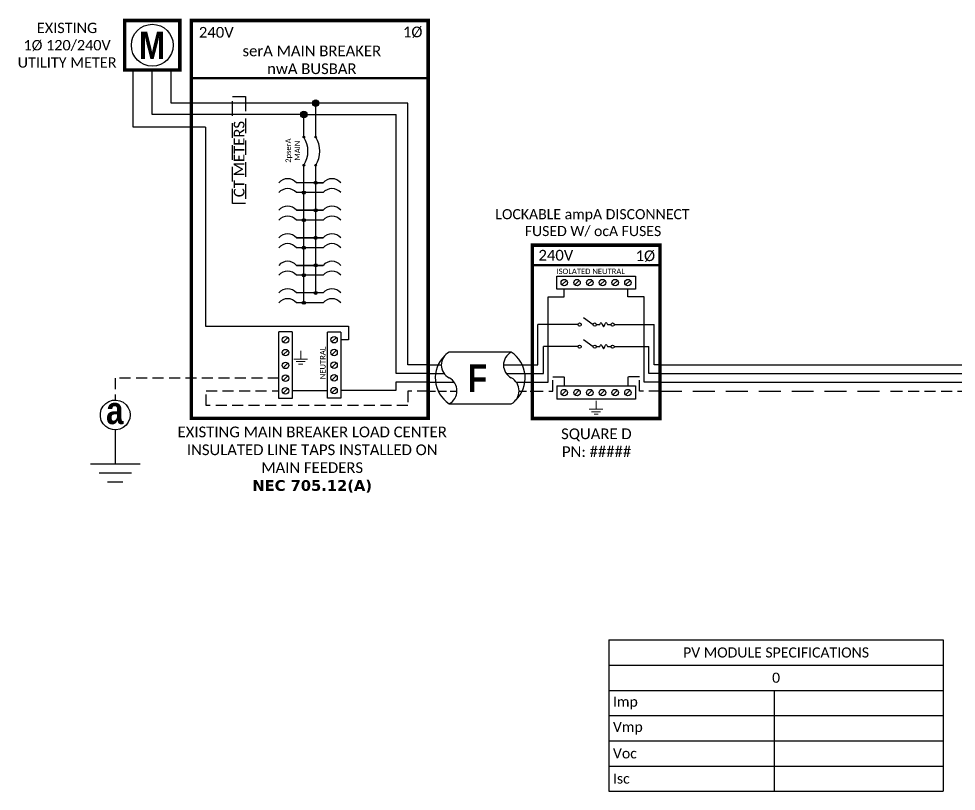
# Model space of a CAD drawing. Header units: feet. Extents: x 11982 to 12504, y 16038 to 16608.
# Drawn here: x 11982.2 to 12302.4, y 16037.5 to 16301.4 of the extents above; entities that cross this region are included whole.
import ezdxf

# ---------------------------------------------------------------- set-up
doc = ezdxf.new("R2010")
doc.units = ezdxf.units.FT
doc.header["$MEASUREMENT"] = 0
doc.linetypes.add('DASHED', pattern=[0.75, 0.5, -0.25])
doc.linetypes.add('HIDDEN', pattern=[0.375, 0.25, -0.125])
doc.layers.add('E - MODULE', color=7, linetype='Continuous')
doc.styles.add('ONE LINE TXT', font='techb___.ttf')
doc.styles.get("Standard").update_dxf_attribs({"font": 'CALIBRI.TTF'})

# ---------------------------------------------------------------- blocks, each defined once
blk = doc.blocks.new('*U17')
at = {"color": 7}
blk.add_line((-79.14105710962394, 8.999999999996362), (0, 9), dxfattribs=at)
at = {"color": 10}
blk.add_line((-79.14105710962394, 5.999999999996362), (0, 6), dxfattribs=at)
at = {"color": 253}
blk.add_line((-79.14105710962394, 2.999999999996362), (0, 3), dxfattribs=at)
at = {"color": 92, "linetype": 'HIDDEN', "ltscale": 15}
blk.add_line((-79.14105710962394, -3.637978807091713e-12), (0, 0), dxfattribs=at)
blk = doc.blocks.new('*U26')
at = {"color": 7, "linetype": 'Continuous'}
for p, q in [((-7.14273261753624, 13.31379698112505), (-28.38670308841029, 13.31379698112505)), ((-28.38670308841029, -4.313796981125051), (-7.14273261753624, -4.313796981125051))]:
    blk.add_line(p, q, dxfattribs=at)
at = {"color": 7}
for p, q in [((-35.52943570594744, 8.999999999996362), (-31.05138576750414, 8.999999999996362)), ((-9.807415296628278, 8.999999999996362), (9.094947017729282e-13, 8.999999999996362))]:
    blk.add_line(p, q, dxfattribs=at)
at = {"color": 10}
for p, q in [((-35.52943570594744, 5.999999999996362), (-30.11481272106539, 5.999999999992724)), ((-8.870842250205897, 5.999999999992724), (9.094947017729282e-13, 5.999999999992724))]:
    blk.add_line(p, q, dxfattribs=at)
at = {"color": 253}
for p, q in [((-35.52943570594744, 2.999999999996362), (-26.6585934557479, 2.999999999996362)), ((-5.414622984878406, 2.999999999996362), (9.094947017729282e-13, 2.999999999992724))]:
    blk.add_line(p, q, dxfattribs=at)
at = {"color": 92, "linetype": 'HIDDEN', "ltscale": 10}
for p, q in [((-4.478049938447839, -3.637978807091713e-12), (0, 0)), ((-35.52943570594744, -3.637978807091713e-12), (-25.72202040931734, -3.637978807091713e-12))]:
    blk.add_line(p, q, dxfattribs=at)
at = {"linetype": 'Continuous'}
for centre, start, end in [((-26.07656823981961, 8.906898490567983), 117.6639225845625, 242.3360774153913), ((-4.832597768944652, 8.906898490546155), 117.6639225845625, 242.3360774153913), ((-30.69683793700187, 0.09310150943201734), 297.6639225845625, 62.33607741539132), ((-9.452867466132375, 0.09310150943201734), 297.6639225845625, 62.33607741539132)]:
    blk.add_arc(centre, 4.975688628201564, start, end, dxfattribs=at)
at = {"color": 7, "linetype": 'Continuous'}
for centre, start, end in [((-12.99273468881074, 4.499999999989086), 313.9732389627104, 56.4264841729064), ((-22.53670101713578, 4.499999999989086), 133.9732389627104, 236.4264841729064)]:
    blk.add_arc(centre, 10.57854155630173, start, end, dxfattribs=at)
blk = doc.blocks.new('*U21')
at = {"lineweight": 50}
blk.add_line((-43.6116214036756, 43.06379295176157), (0, 43.06379295176157), dxfattribs=at)
at = {"color": 1, "linetype": 'Continuous'}
for p, q in [((-35.26761573623207, 34.77694743980464), (-35.26761573623207, 39.31564129513208)), ((-35.26761573623207, 39.31564129513208), (-8.32254697902863, 39.31564129513208)), ((-8.32254697902863, 39.31564129513208), (-8.32254697902863, 34.77694743980464)), ((-8.32254697902863, 34.77694743980464), (-35.26761573623207, 34.77694743980464)), ((-26.07495123449735, 25.18172376179064), (-22.8119471562477, 22.73910601337411)), ((-21.72993409277569, 22.73470420183003), (-20.49160572531946, 22.73470420183003)), ((-17.94050467957095, 22.73080170828689), (-16.70217631211381, 22.73080170828689)), ((-26.07495123449735, 17.64726165747561), (-22.8119471562477, 15.20464390905909)), ((-21.72993409277569, 15.20024209749317), (-20.49160572531946, 15.20024209749317)), ((-17.94050467957095, 15.19633960397186), (-16.70217631211381, 15.19633960397186)), ((-35.26761573623207, 1.758423961488006), (-8.322546979023173, 1.758423961488006)), ((-35.26761573623207, 1.758423961488006), (-35.26761573623207, -2.780269893839431)), ((-8.32254697902863, 1.758423961488006), (-8.32254697902863, -2.780269893839431)), ((-8.322546979023173, -2.780269893839431), (-35.26761573623207, -2.780269893839431))]:
    blk.add_line(p, q, dxfattribs=at)
at = {"color": 4, "linetype": 'Continuous'}
for p, q in [((-31.88526017397362, 37.83229836323517), (-33.45726816549723, 36.26029037170156)), ((-27.5347870491305, 37.83229836323517), (-29.10679504065411, 36.26029037170156)), ((-23.18431392428738, 37.83229836323517), (-24.75632191581099, 36.26029037170156)), ((-18.83384079944972, 37.83229836323517), (-20.40584879097241, 36.26029037170156)), ((-14.4833676746066, 37.83229836323517), (-16.0553756661302, 36.26029037170156)), ((-10.13289454976803, 37.83229836323517), (-11.70490254129163, 36.26029037170156)), ((-31.88526017396816, 0.2750810295910924), (-33.45726816549177, -1.296926961942518)), ((-27.5347870491305, 0.2750810295910924), (-29.10679504065411, -1.296926961942518)), ((-23.18431392428738, 0.2750810295910924), (-24.75632191581099, -1.296926961942518)), ((-18.83384079944426, 0.2750810295910924), (-20.40584879096787, -1.296926961942518)), ((-14.4833676746066, 0.2750810295910924), (-16.0553756661302, -1.296926961942518)), ((-10.13289454976348, 0.2750810295910924), (-11.70490254128708, -1.296926961942518))]:
    blk.add_line(p, q, dxfattribs=at)
at = {"color": 253, "linetype": 'Continuous'}
for p, q in [((-38.15750528725175, 2.999999999992724), (-38.1575052872513, 32.16868385986527)), ((-38.1575052872513, 32.16868385986527), (-32.67126416973497, 32.16868385986527)), ((-32.67126416973497, 32.16868385986527), (-32.67126416972951, 34.77694743980464)), ((-10.91889854553028, 32.16868385986527), (-10.91889854553483, 34.77694743980464)), ((-5.432657428013954, 32.16868385986527), (-10.91889854553028, 32.16868385986527)), ((-5.432657428004404, 2.999999999992724), (-5.432657428013954, 32.16868385986527)), ((-43.61162140367423, 2.999999999992724), (-38.1575052872513, 2.999999999992724)), ((-1.364242052659392e-12, 2.999999999992724), (-5.432657428004404, 2.999999999992724))]:
    blk.add_line(p, q, dxfattribs=at)
at = {"color": 7, "linetype": 'Continuous'}
for p, q in [((-27.97005342058207, 22.73146537071079), (-41.66354822822996, 22.73146537071079)), ((-41.66354822823041, 8.999999999992724), (-41.66354822822996, 22.73146537071079)), ((-15.62012336914651, 22.73146537070768), (-1.926614487035295, 22.73146537071857)), ((-1.926614487024381, 8.999999999992724), (-1.926614487035295, 22.73146537071079))]:
    blk.add_line(p, q, dxfattribs=at)
at = {"color": 10, "linetype": 'Continuous'}
for p, q in [((-27.97005280056258, 15.19782235267374), (-39.80034955827946, 15.19535016399573)), ((-39.79842799696689, 5.999999999992724), (-39.80034953798895, 15.19525306674404)), ((-15.6201354128307, 15.19841689566136), (-3.789813407730962, 15.19415025971505)), ((-3.791734718288808, 5.999999999992724), (-3.789813177276301, 15.19525306674404)), ((-43.61162140367423, 5.999999999992724), (-39.79842799696689, 5.999999999992724)), ((-1.364242052659392e-12, 5.999999999992724), (-3.791734718288808, 5.999999999989086))]:
    blk.add_line(p, q, dxfattribs=at)
at = {"color": 7}
for p, q in [((-43.61162140367423, 8.999999999996362), (-41.6635482282295, 8.999999999992724)), ((-1.364242052659392e-12, 8.999999999996362), (-1.926614487024835, 8.999999999996362))]:
    blk.add_line(p, q, dxfattribs=at)
at = {"color": 92, "linetype": 'HIDDEN', "ltscale": 15}
for p, q in [((-36.58051912606061, -3.637978807091713e-12), (-36.58051912606061, 4.898634765475435)), ((-36.58051912606061, 4.898634765475435), (-32.67126416972496, 4.898634765475435)), ((-32.67126416972496, 4.898634765475435), (-32.67126416972496, 1.758423961488006)), ((-7.009643589204643, 4.898634765475435), (-10.91889854554029, 4.898634765475435)), ((-10.91889854554029, 4.898634765475435), (-10.91889854554029, 1.758423961488006)), ((-7.009643589199186, -3.637978807091713e-12), (-7.009643589204643, 4.898634765475435)), ((-43.6116214036756, 0), (-36.58051912606061, 0)), ((0, 0), (-7.009643589199186, 0))]:
    blk.add_line(p, q, dxfattribs=at)
at = {"lineweight": 50, "const_width": 1.185332763664635}
blk.add_lwpolyline([(-43.6116214036756, -9.335896394964948), (-43.6116214036756, 49.83611655237473), (0, 49.83611655237473), (0, -9.335896394964948)], close=True, dxfattribs=at)
at = {"color": 92, "linetype": 'Continuous', "lineweight": 5, "ltscale": 0.05, "flags": 128}
for points in [[(-24.13611969887688, -6.16701261263006), (-19.45404301637745, -6.16701261263006)], [(-21.79508135762762, -3.32089023822482), (-21.79508135763217, -6.16701261263006)], [(-20.26545811315873, -7.034441443007381), (-23.32470460209652, -7.034441443007381)], [(-21.07687320994455, -7.90187027340653), (-22.51328950531069, -7.90187027340653)]]:
    blk.add_lwpolyline(points, dxfattribs=at)
at = {"color": 4, "linetype": 'Continuous'}
for centre in [(-32.67126416973497, 37.04629436745745), (-28.32079104489185, 37.04629436745745), (-23.97031792004873, 37.04629436745745), (-19.61984479521107, 37.04629436745745), (-15.26937167036795, 37.04629436745745), (-10.91889854552483, 37.04629436745745), (-32.67126416972951, -0.5109229661866266), (-28.32079104489185, -0.5109229661866266), (-23.97031792004873, -0.5109229661866266), (-19.61984479520561, -0.5109229661866266), (-15.26937167036795, -0.5109229661866266), (-10.91889854552483, -0.5109229661866266)]:
    blk.add_circle(centre, 1.111577510887078, dxfattribs=at)
at = {"color": 1, "linetype": 'Continuous'}
for centre in [(-27.42901506464841, 22.73146537071079), (-22.27096275427266, 22.73146537071079), (-16.16114765061229, 22.72756287716766), (-27.42901506464295, 15.19700326637758), (-22.27096275427812, 15.19700326637758), (-16.16114765061229, 15.1931007728308)]:
    blk.add_circle(centre, 0.5410383559336597, dxfattribs=at)
for points in [[(-20.49160572531946, 22.73470420183003), (-20.11554185856221, 23.49225212552483), (-19.21603552317447, 21.96935129106714), (-18.38987687338704, 23.49225212552483), (-17.94050467957095, 22.73080170828689)], [(-20.49160572531946, 15.20024209749317), (-20.11554185856221, 15.95779002119161), (-19.21603552317447, 14.43488918673029), (-18.38987687338704, 15.95779002119161), (-17.94050467957095, 15.19633960395004)]]:
    blk.add_spline(points, degree=3, dxfattribs=at)
at = {"color": 7}
blk.add_blockref('*U26', (-43.6116214036756, 0), dxfattribs=at)
at = {"color": 4, "linetype": 'Continuous'}
blk.add_text('ISOLATED NEUTRAL', height=1.874334766554741, dxfattribs=at).set_placement((-35.31784838447857, 39.97217458965315))
at = {"color": 1}
for s, width, gutter_width, heights, insert, char_height, attachment_point in [('\\A1;\\pi2.6661;LOCKABLE ampA DISCONNECT \\P\\pi12.722;FUSED W/ ocA FUSES', 71.89306288330188, 92.22970162818092, [18.55702276612101], (-58.87540365616496, 62.16091061536463), 3.454398339822651, 1), ('240V', 0.1480620958035672, 0.75, [0], (-35.54517607183425, 46.39544126646797), 3.65759824216516, 5), ('1Ø', 0.1480620958035672, 0.75, [0], (-4.982872748738373, 46.09550858286093), 3.65759824216516, 5), ('\\A1;\\pi5.5987,t23.887;SQUARE D\\P\\pi5.8899,t24.178;PN: #####', 35.08159665650859, 28.88215433384357, [13.54017578842261], (-39.35086651751135, -12.75181679176603), 3.657598242165161, 1)]:
    blk.add_mtext_dynamic_manual_height_columns(s, width=width, gutter_width=gutter_width, heights=heights, dxfattribs=dict(at, insert=insert, char_height=char_height, attachment_point=attachment_point))
blk = doc.blocks.new('lineTapPanel')
at = {"linetype": 'Continuous'}
h = blk.add_hatch(color=254, dxfattribs=at)
h.dxf.hatch_style = 1
edge = h.paths.add_edge_path()
edge.add_arc((-38.44367538394636, 98.34209528300926), 1.111577510887078, 0, 360)
h = blk.add_hatch(color=254, dxfattribs=at)
h.dxf.hatch_style = 1
edge = h.paths.add_edge_path()
edge.add_arc((-42.4728778074923, 94.51227852208831), 1.111577510887078, 0, 360)
h = blk.add_hatch(color=1, dxfattribs=at)
h.dxf.hatch_style = 1
edge = h.paths.add_edge_path()
edge.add_arc((-42.4728778074923, 86.79555332105156), 0.2909504558996183, 0, 360)
h = blk.add_hatch(color=1, dxfattribs=at)
h.dxf.hatch_style = 1
edge = h.paths.add_edge_path()
edge.add_arc((-38.44367538394636, 86.79555332105156), 0.2909504558996183, 0, 360)
h = blk.add_hatch(color=1, dxfattribs=at)
h.dxf.hatch_style = 1
edge = h.paths.add_edge_path()
edge.add_arc((-42.4728778074923, 77.16403163819996), 0.2909504558996183, 0, 360)
h = blk.add_hatch(color=1, dxfattribs=at)
h.dxf.hatch_style = 1
edge = h.paths.add_edge_path()
edge.add_arc((-38.44367538394636, 77.16403163819996), 0.2909504558996183, 0, 360)
h = blk.add_hatch(color=1, dxfattribs=at)
h.dxf.hatch_style = 1
edge = h.paths.add_edge_path()
edge.add_arc((-38.44367538394636, 71.16274437391621), 0.5280509861124164, 0, 360)
h = blk.add_hatch(color=1, dxfattribs=at)
h.dxf.hatch_style = 1
edge = h.paths.add_edge_path()
edge.add_arc((-42.47287780749321, 67.78379748779116), 0.5280509861124164, 0, 360)
h = blk.add_hatch(color=1, dxfattribs=at)
h.dxf.hatch_style = 1
edge = h.paths.add_edge_path()
edge.add_arc((-38.44367538394636, 61.76004240136899), 0.5280509861124164, 0, 360)
h = blk.add_hatch(color=1, dxfattribs=at)
h.dxf.hatch_style = 1
edge = h.paths.add_edge_path()
edge.add_arc((-42.47287780749411, 58.38109551524758), 0.5280509861124164, 0, 360)
h = blk.add_hatch(color=1, dxfattribs=at)
h.dxf.hatch_style = 1
edge = h.paths.add_edge_path()
edge.add_arc((-38.44367538394636, 52.35734042882541), 0.5280509861124164, 0, 360)
h = blk.add_hatch(color=1, dxfattribs=at)
h.dxf.hatch_style = 1
edge = h.paths.add_edge_path()
edge.add_arc((-42.47287780749502, 48.97839354270036), 0.5280509861124164, 0, 360)
h = blk.add_hatch(color=1, dxfattribs=at)
h.dxf.hatch_style = 1
edge = h.paths.add_edge_path()
edge.add_arc((-38.44367538394636, 42.95463845628183), 0.5280509861124164, 0, 360)
h = blk.add_hatch(color=1, dxfattribs=at)
h.dxf.hatch_style = 1
edge = h.paths.add_edge_path()
edge.add_arc((-42.47287780749593, 39.57569157015678), 0.5280509861124164, 0, 360)
h = blk.add_hatch(color=1, dxfattribs=at)
h.dxf.hatch_style = 1
edge = h.paths.add_edge_path()
edge.add_arc((-38.44367538394636, 33.55193648371642), 0.5280509861124164, 0, 360)
h = blk.add_hatch(color=1, dxfattribs=at)
h.dxf.hatch_style = 1
edge = h.paths.add_edge_path()
edge.add_arc((-42.47287780749684, 30.17298959759137), 0.5280509861124164, 0, 360)
at = {"color": 155, "true_color": 0x647190}
blk.add_line((-80.9165531914432, 126.593895877013), (0, 126.593895877013), dxfattribs=at)
at = {"color": 253, "linetype": 'Continuous'}
for p, q in [((-100.7303590753045, 90.20002519472837), (-100.7303590753036, 109.6966648763446)), ((-76.03501279526063, 90.20002519472837), (-100.7303590753045, 90.20002519472837)), ((-76.03501279526063, 90.20002519472837), (-76.03501279526063, 22.15837522150468)), ((-76.03501279526063, 22.15837522150468), (-27.24705362140321, 22.15837522150468)), ((-27.24705362140321, 22.15837522150468), (-27.24705362140321, 17.56533789245441)), ((-27.24705362140321, 17.56533789245441), (-29.88709210750039, 17.56533789245441)), ((-11.0097081009153, 0.1634453930819291), (-29.88709210750039, 0.1634453930819291)), ((0, 3.00000000001819), (-11.0097081009153, 3.00000000001819)), ((-11.0097081009153, 3.00000000001819), (-11.0097081009153, 0.1634453930819291))]:
    blk.add_line(p, q, dxfattribs=at)
at = {"color": 10, "linetype": 'Continuous'}
for p, q in [((-94.24464934527259, 94.51227852207012), (-94.24464934527168, 109.6966648763446)), ((-43.5844553183797, 94.51227852207012), (-94.24464934527259, 94.51227852207012)), ((-42.4728778074923, 87.08650377695085), (-42.4728778074923, 93.4007010112)), ((-41.3613002966049, 94.51227852208831), (-10.98031765185078, 94.51227852208831)), ((-10.98031765184987, 6.00000000001819), (-10.98031765184987, 94.51227852208831)), ((-42.47287780749684, 30.17298959759137), (-42.4728778074923, 76.87308118230067)), ((-35.88124609298848, 67.78379748779116), (-45.03530709845563, 67.78379748779116)), ((-35.88124609298848, 58.38109551524758), (-45.03530709845563, 58.38109551524758)), ((-35.88124609298848, 48.97839354270036), (-45.03530709845563, 48.97839354270036)), ((-35.88124609298848, 39.57569157015678), (-45.03530709845563, 39.57569157015678)), ((-35.88124609298848, 30.17298959759137), (-45.03530709845563, 30.17298959759137)), ((0, 6.00000000001819), (-10.98031765184987, 6.00000000001819))]:
    blk.add_line(p, q, dxfattribs=at)
at = {"color": 7, "linetype": 'Continuous'}
for p, q in [((-87.75193899443275, 98.34209528298743), (-87.75193899443184, 109.6966648763446)), ((-39.55525289483376, 98.34209528298743), (-87.75193899443275, 98.34209528298743)), ((-38.44367538394636, 87.08650377695085), (-38.44367538394636, 97.23051777212095)), ((-6.958625373420546, 8.999999999996362), (-6.958625373375071, 98.3420952830129)), ((-38.44367538394636, 61.76004240136899), (-38.44367538394636, 76.87308118230067)), ((-35.88124609298848, 71.16274437391621), (-45.03530709845563, 71.16274437391621)), ((-38.44367538394636, 71.16274437391621), (-35.88124609298848, 71.16274437391621)), ((-45.03530709845563, 61.76004240136899), (-35.88124609298848, 61.76004240136899)), ((-35.88124609298848, 61.76004240136899), (-45.03530709845563, 61.76004240136899)), ((-38.44367538394636, 52.35734042882541), (-38.44367538394636, 61.76004240136899)), ((-45.03530709845563, 52.35734042882541), (-35.88124609298848, 52.35734042882541)), ((-35.88124609298848, 52.35734042882541), (-45.03530709845563, 52.35734042882541)), ((-38.44367538394636, 42.95463845628183), (-38.44367538394636, 52.35734042882541)), ((-45.03530709845563, 42.95463845628183), (-35.88124609298848, 42.95463845628183)), ((-35.88124609298848, 42.95463845628183), (-45.03530709845563, 42.95463845628183)), ((-38.44367538394636, 33.55193648371642), (-38.44367538394636, 42.95463845628183)), ((-35.88124609298848, 33.55193648371642), (-45.03530709845563, 33.55193648371642))]:
    blk.add_line(p, q, dxfattribs=at)
at = {"lineweight": 50}
blk.add_line((-80.9165531914432, 106.9481273167185), (0, 106.9481273167185), dxfattribs=at)
at = {"color": 7}
for p, q in [((-6.958625373375071, 98.3420952830129), (-37.33209787305896, 98.34209528300926)), ((0, 9), (-6.958625373420546, 8.999999999996362))]:
    blk.add_line(p, q, dxfattribs=at)
at = {"color": 1, "linetype": 'Continuous'}
for p, q in [((-51.0294610839419, -2.505092970568512), (-51.0294610839419, 20.23387625610485)), ((-46.49076722861628, 20.23387625610485), (-51.0294610839419, 20.23387625610485)), ((-46.49076722861628, 20.23387625610485), (-46.49076722861628, -2.505092970568512)), ((-34.42578596282601, -2.432906173409719), (-34.42578596282692, 20.1616894589497)), ((-29.88709210750039, 20.16168945894606), (-34.42578596282601, 20.16168945894606)), ((-29.88709210750039, 20.1616894589497), (-29.88709210750039, -2.432906173409719)), ((-46.49076722861628, -2.505092970568512), (-51.0294610839419, -2.505092970568512)), ((-29.88709210750039, -2.432906173409719), (-34.42578596282601, -2.432906173409719))]:
    blk.add_line(p, q, dxfattribs=at)
at = {"color": 4, "linetype": 'Continuous'}
for p, q in [((-47.97411016051683, 18.27915509107333), (-49.54611815204044, 16.70714709953972)), ((-31.37043503940185, 18.3513418882103), (-32.94244303092455, 16.77933389667669)), ((-47.97411016051683, 13.92868196623022), (-49.54611815204044, 12.35667397469661)), ((-31.37043503940185, 14.00086876336718), (-32.94244303092455, 12.4288607718554)), ((-31.37043503940185, 9.65039563852406), (-32.94244303092455, 8.078387647012278)), ((-47.97411016051683, 9.578208841387095), (-49.54611815204044, 8.006200849853485)), ((-47.97411016051683, 5.227735716543975), (-49.54611815204044, 3.655727725010365)), ((-31.37043503940185, 5.299922513702768), (-32.94244303092455, 3.727914522169158)), ((-47.97411016051228, 0.8772625917008554), (-49.54611815203589, -0.6947453998327546)), ((-31.37043503940185, 0.949449388859648), (-32.94244303092455, -0.622558602673962))]:
    blk.add_line(p, q, dxfattribs=at)
at = {"color": 92, "linetype": 'HIDDEN', "ltscale": 15}
for p, q in [((-51.0294610839419, 4.441731720766256), (-106.8916001157022, 4.441731720766256)), ((-106.8916001157022, 4.441731720766256), (-106.8916001157022, -4.87438598116205)), ((-75.84282630293455, -4.955775758582604), (-75.84282630293455, 0.09125859592313645)), ((-75.84282630293455, 0.09125859592313645), (-51.0294610839419, 0.09125859592313645)), ((0, 0), (-6.958625373416908, -3.637978807091713e-12)), ((-6.958625373416908, -3.637978807091713e-12), (-6.958625373416908, -4.955775758582604)), ((-6.958625373416908, -4.955775758582604), (-75.84282630293455, -4.955775758582604))]:
    blk.add_line(p, q, dxfattribs=at)
at = {"color": 92, "linetype": 'Continuous', "ltscale": 15}
blk.add_line((-34.42578596282601, 0.09125859592313645), (-46.49076722861628, 0.09125859592313645), dxfattribs=at)
at = {"color": 92, "ltscale": 15}
blk.add_line((-106.8916001157022, -4.87438598116205), (-106.8916001157022, -24.83542790230786), dxfattribs=at)
at = {"lineweight": 50, "const_width": 1.185332763664635}
for points in [[(-103.6736613218873, 109.6966648763446), (-103.6736613218873, 126.593895877013), (-84.81563736865701, 126.593895877013), (-84.81563736865701, 109.6966648763446)], [(-80.9165531914432, -9.295786066148139), (-80.9165531914432, 126.593895877013), (0, 126.593895877013), (0, -9.295786066148139)]]:
    blk.add_lwpolyline(points, close=True, dxfattribs=at)
at = {"color": 92, "linetype": 'Continuous', "lineweight": 5, "ltscale": 0.05, "flags": 128}
for points in [[(-43.53647432307935, 13.813563782438), (-43.53647432308389, 10.96744140803276)], [(-45.87751266432861, 10.96744140803276), (-41.19543598182918, 10.96744140803276)], [(-42.00685107861045, 10.10001257765543), (-45.06609756754824, 10.10001257765543)], [(-42.81826617539627, 9.232583747256285), (-44.25468247076242, 9.232583747256285)]]:
    blk.add_lwpolyline(points, dxfattribs=at)
at = {"color": 92, "linetype": 'Continuous', "ltscale": 4, "flags": 128}
for points in [[(-115.3727313172176, -24.83542790230786), (-98.41046891418773, -24.83542790230786)], [(-101.3500695919965, -27.97795555289122), (-112.4331306394088, -27.97795555289122)], [(-104.2896702698054, -31.12048320349277), (-109.4935299616, -31.12048320349277)]]:
    blk.add_lwpolyline(points, dxfattribs=at)
at = {"linetype": 'Continuous'}
blk.add_circle((-94.24464934527168, 118.1452803766806), 7.153048953988936, dxfattribs=at)
at = {"color": 7, "linetype": 'Continuous'}
for centre in [(-38.44367538394636, 98.34209528300926), (-38.44367538394636, 98.34209528300926), (-42.4728778074923, 94.51227852208831)]:
    blk.add_circle(centre, 1.111577510887078, dxfattribs=at)
at = {"color": 1, "linetype": 'Continuous'}
for centre, radius in [((-42.4728778074923, 86.79555332105156), 0.2909504558996183), ((-38.44367538394636, 86.79555332105156), 0.2909504558996183), ((-42.4728778074923, 77.16403163819996), 0.2909504558996183), ((-38.44367538394636, 77.16403163819996), 0.2909504558996183), ((-38.44367538394636, 71.16274437391621), 0.5280509861124164), ((-42.47287780749321, 67.78379748779116), 0.5280509861124164), ((-38.44367538394636, 61.76004240136899), 0.5280509861124164), ((-42.47287780749411, 58.38109551524758), 0.5280509861124164), ((-38.44367538394636, 52.35734042882541), 0.5280509861124164), ((-42.47287780749502, 48.97839354270036), 0.5280509861124164), ((-38.44367538394636, 42.95463845628183), 0.5280509861124164), ((-42.47287780749593, 39.57569157015678), 0.5280509861124164), ((-38.44367538394636, 33.55193648371642), 0.5280509861124164), ((-42.47287780749684, 30.17298959759137), 0.5280509861124164)]:
    blk.add_circle(centre, radius, dxfattribs=at)
at = {"color": 4, "linetype": 'Continuous'}
for centre in [(-48.76011415627909, 17.49315109529562), (-32.1564390351632, 17.56533789245441), (-48.76011415627909, 13.1426779704525), (-32.1564390351632, 13.21486476761129), (-48.76011415627909, 8.792204845609376), (-32.1564390351632, 8.864391642768169), (-48.76011415627909, 4.441731720766256), (-32.1564390351632, 4.513918517925049), (-48.76011415627909, 0.09125859592313645), (-32.1564390351632, 0.1634453930819291)]:
    blk.add_circle(centre, 1.111577510887078, dxfattribs=at)
at = {"color": 1, "linetype": 'Continuous'}
for centre, radius, start, end in [((-50.14118143142423, 81.97979247962576), 9.055077744040508, 327.8708244926741, 32.12917550732588), ((-46.11197900787829, 81.97979247962576), 9.055077744040508, 327.8708244926741, 32.12917550732588), ((-48.03238409119876, 68.61751082151022), 3.932007672516098, 40.33920141311549, 139.6607985868845), ((-32.88416910024443, 68.61751082151022), 3.932007672516098, 40.33920141308176, 139.6607985869182), ((-48.03238409119876, 65.23856393538517), 3.932007672516098, 40.33920141311549, 139.6607985868845), ((-32.88416910024443, 65.23856393538517), 3.932007672516098, 40.33920141308176, 139.6607985869182), ((-48.03238409119876, 59.21480884896664), 3.932007672516098, 40.33920141311549, 139.6607985868845), ((-32.88416910024443, 59.21480884896664), 3.932007672516098, 40.33920141308176, 139.6607985869182), ((-48.03238409119876, 55.83586196284159), 3.932007672516098, 40.33920141311549, 139.6607985868845), ((-32.88416910024443, 55.83586196284159), 3.932007672516098, 40.33920141308176, 139.6607985869182), ((-48.03238409119876, 49.81210687642306), 3.932007672516098, 40.33920141311549, 139.6607985868845), ((-32.88416910024443, 49.81210687642306), 3.932007672516098, 40.33920141308176, 139.6607985869182), ((-48.03238409119876, 46.43315999029801), 3.932007672516098, 40.33920141311549, 139.6607985868845), ((-32.88416910024443, 46.43315999029801), 3.932007672516098, 40.33920141308176, 139.6607985869182), ((-48.03238409119876, 40.40940490387584), 3.932007672516098, 40.33920141311549, 139.6607985868845), ((-32.88416910024443, 40.40940490387584), 3.932007672516098, 40.33920141308176, 139.6607985869182), ((-48.03238409119876, 37.03045801775079), 3.932007672516098, 40.33920141311549, 139.6607985868845), ((-32.88416910024443, 37.03045801775079), 3.932007672516098, 40.33920141308176, 139.6607985869182), ((-48.03238409119876, 31.00670293131043), 3.932007672516098, 40.33920141311549, 139.6607985868845), ((-32.88416910024443, 31.00670293131043), 3.932007672516098, 40.33920141308176, 139.6607985869182), ((-48.03238409119876, 27.62775604520721), 3.932007672516098, 40.33920141311549, 139.6607985868845), ((-32.88416910024443, 27.62775604520721), 3.932007672516098, 40.33920141308176, 139.6607985869182)]:
    blk.add_arc(centre, radius, start, end, dxfattribs=at)
at = {"color": 253, "linetype": 'Continuous', "style": 'ONE LINE TXT'}
blk.add_text('M', height=9.383282676953176, dxfattribs=at).set_placement((-98.80442891325947, 113.4292033659767))
at = {"color": 4, "linetype": 'Continuous'}
blk.add_text('NEUTRAL', height=1.874334766554741, rotation=90, dxfattribs=at).set_placement((-35.08231925735799, 4.081593411287031))
at = {"color": 1, "attachment_point": 5}
for s, width, gutter_width, heights, insert, char_height in [('EXISTING\\P1Ø 120/240V UTILITY METER', 37.80667047990212, 7.170123602891181, [0], (-123.3486510911798, 118.1329814113014), 3.543298297097499), ('240V', 0.1480620958035672, 0.75, [0], (-72.38596292787861, 122.5388641736099), 3.65759824216516), ('1Ø', 0.1480620958035672, 0.75, [0], (-5.313574516361768, 122.5388641736099), 3.65759824216516), ('serA MAIN BREAKER\\PnwA BUSBAR', 72.4998475968122, 0.75, [0], (-39.75165959261813, 113.1409788170386), 3.65759824216516), ('EXISTING MAIN BREAKER LOAD CENTER INSULATED LINE TAPS INSTALLED ON MAIN FEEDERS\\P{\\fVerdana|b1|i0|c0|p34;NEC 705.12(A)}', 98.91756699000109, 7.170123602891181, [106.424970575281], (-39.63176537905838, -23.41977469930134), 3.657598242165161)]:
    blk.add_mtext_dynamic_manual_height_columns(s, width=width, gutter_width=gutter_width, heights=heights, dxfattribs=dict(at, insert=insert, char_height=char_height))
at = {"color": 4, "linetype": 'Continuous', "insert": (-46.25080924593203, 82.15055889181531), "char_height": 1.874334766554741, "attachment_point": 5, "rotation": 90}
blk.add_mtext_dynamic_manual_height_columns('2pserA\\PMAIN', width=0.1480620958035672, gutter_width=0.75, heights=[0], dxfattribs=at)
blk = doc.blocks.new('*U23')
at = {"color": 7}
blk.add_blockref('lineTapPanel', (0, 0), dxfattribs=at)
blk = doc.blocks.new('*T16')
at = {"color": 0, "lineweight": -2, "transparency": 16777216}
for p, q in [((0, 0), (114.1854929996152, 0)), ((0, 0), (0, -51.69405515626204)), ((114.1854929996152, 0), (114.1854929996152, -51.69405515626204)), ((0, -8.615675859377006), (114.1854929996152, -8.615675859377006)), ((0, -17.23135171875401), (114.1854929996152, -17.23135171875401)), ((56.40758833595828, -17.23135171875401), (56.40758833595828, -51.69405515626204)), ((0, -25.84702757813102), (114.1854929996152, -25.84702757813102)), ((0, -34.46270343750803), (114.1854929996152, -34.46270343750803)), ((0, -43.07837929688503), (114.1854929996152, -43.07837929688503)), ((0, -51.69405515626204), (114.1854929996152, -51.69405515626204))]:
    blk.add_line(p, q, dxfattribs=at)
at = {"color": 0, "linetype": 'Continuous', "transparency": 16777216, "char_height": 3.454398339844223}
for s, insert, width, attachment_point in [('{\\fCalibri|b0|i0|c0;PV MODULE SPECIFICATIONS', (57.09274649980762, -4.307837929689413), 111.4329572375142, 5), ('{\\fCalibri|b0|i0|c0;0', (57.09274649980762, -12.92351378906642), 111.4329572375142, 5), ('{\\fCalibri|b0|i0|c0;Imp', (1.376267881050808, -21.53918964844343), 53.6550525738577, 4), ('{\\fCalibri|b0|i0|c0;', (57.78385621700909, -21.53918964844343), 55.02536890155664, 4), ('{\\fCalibri|b0|i0|c0;Vmp', (1.376267881050808, -30.15486550782043), 53.6550525738577, 4), ('{\\fCalibri|b0|i0|c0;', (57.78385621700909, -30.15486550782043), 55.02536890155664, 4), ('{\\fCalibri|b0|i0|c0;Voc', (1.376267881050808, -38.77054136719744), 53.6550525738577, 4), ('{\\fCalibri|b0|i0|c0;', (57.78385621700909, -38.77054136719744), 55.02536890155664, 4), ('{\\fCalibri|b0|i0|c0;Isc', (1.376267881050808, -47.38621722657444), 53.6550525738577, 4), ('{\\fCalibri|b0|i0|c0;', (57.78385621700909, -47.38621722657444), 55.02536890155664, 4)]:
    blk.add_mtext(s, dxfattribs=dict(at, insert=insert, width=width, attachment_point=attachment_point))
blk = doc.blocks.new('*U19')
at = {"color": 7}
blk.add_line((-79.14105710962394, 9), (0, 9), dxfattribs=at)
at = {"color": 10}
blk.add_line((-79.14105710962394, 6), (0, 5.999999999947249), dxfattribs=at)
at = {"color": 253}
blk.add_line((-79.14105710962394, 3), (0, 3), dxfattribs=at)
at = {"color": 92, "linetype": 'DASHED', "ltscale": 15}
blk.add_line((-79.14105710962394, 0), (0, 0), dxfattribs=at)
blk = doc.blocks.new('*U25')
at = {"color": 92, "linetype": 'HIDDEN', "ltscale": 15}
blk.add_line((0, 0), (0, -9.316117701928306), dxfattribs=at)
at = {"color": 92, "ltscale": 15}
blk.add_line((0, -9.316117701928306), (0, -29.27715962307411), dxfattribs=at)
at = {"color": 92, "linetype": 'Continuous', "ltscale": 4, "flags": 128}
for points in [[(-8.481131201515382, -29.27715962307411), (8.481131201514472, -29.27715962307411)], [(5.54153052370566, -32.41968727365747), (-5.54153052370657, -32.41968727365747)], [(2.601929845896848, -35.56221492425902), (-2.601929845897757, -35.56221492425902)]]:
    blk.add_lwpolyline(points, dxfattribs=at)
at = {"color": 7, "linetype": 'Continuous'}
blk.add_wipeout([(5.093032722482564, -12.57973587935703), (4.93239238555437, -13.851335082200263), (4.460564997934368, -15.043035030511883), (3.707197209645793, -16.079956833777537), (2.719625889520848, -16.89694688156531), (1.559903775633742, -17.44267068449128), (0.30090047356311345, -17.68283840898766), (-0.978276208934761, -17.602359433649404), (-2.197250896413587, -17.20629054847909), (-3.2794309261862207, -16.519518218169967), (-4.156818947000291, -15.585194874005916), (-4.774285442701486, -14.462027487902063), (-5.093032722482349, -13.220588797450045), (-5.093032722482349, -11.938882961264014), (-4.774285442701486, -10.697444270811996), (-4.156818947000291, -9.574276884708143), (-3.2794309261862207, -8.639953540546413), (-2.197250896413587, -7.953181210237291), (-0.978276208934761, -7.557112325064654), (0.30090047356311345, -7.476633349726399), (1.559903775633742, -7.716801074222779), (2.719625889520848, -8.26252487714875), (3.707197209645793, -9.079514924936523), (4.460564997934368, -10.116436728202176), (4.93239238555437, -11.308136676516115)], dxfattribs=at)
blk.add_lwpolyline([(5.093032722481439, -12.57973587935703), (4.932392385553612, -13.85133508219951), (4.460564997933943, -15.04303503051233), (3.707197209645528, -16.07995683377703), (2.719625889520103, -16.89694688156487), (1.559903775633757, -17.44267068449153), (0.3009004735622511, -17.68283840898766), (-0.9782762089353128, -17.60235943364933), (-2.197250896414516, -17.20629054847814), (-3.27943092618716, -16.51951821816874), (-4.156818947000829, -15.58519487400554), (-4.774285442702421, -14.46202748790165), (-5.093032722482349, -13.22058879745055), (-5.093032722482349, -11.93888296126352), (-4.774285442702421, -10.69744427081241), (-4.156818947000829, -9.574276884708524), (-3.27943092618716, -8.63995354054532), (-2.197250896414516, -7.953181210235925), (-0.9782762089353128, -7.557112325064736), (0.3009004735622511, -7.476633349726399), (1.559903775633757, -7.716801074222531), (2.719625889520103, -8.26252487714919), (3.707197209645528, -9.07951492493703), (4.460564997933943, -10.11643672820173), (4.932392385553612, -11.30813667651455), (5.093032722481439, -12.57973587935703)], close=True, dxfattribs=at)
at = {"color": 1, "linetype": 'Continuous', "insert": (-3.13460353145183, -6.331958448416117), "char_height": 9.383282676953176, "attachment_point": 1, "style": 'ONE LINE TXT'}
blk.add_mtext_dynamic_manual_height_columns('{\\W1;\\C256;a}', width=0.138532783265864, gutter_width=2.131672445536665, heights=[0], dxfattribs=at)

msp = doc.modelspace()

# ---------------------------------------------------------------- linework, layer by layer
at = {"layer": 'E - MODULE', "color": 10, "linetype": 'DASHED', "ltscale": 10}
msp.add_lwpolyline([(12055.24123850697, 16238.24700117086), (12055.24123850697, 16274.84651141828), (12059.68082164861, 16274.84651141828), (12059.68082164861, 16238.24700117086)], close=True, dxfattribs=at)

# ---------------------------------------------------------------- block references
at = {"color": 7}
for name, p in [('*U23', (12122.04492408054, 16174.19630835021)), ('*U21', (12201.18598119016, 16174.19630835021)), ('*U19', (12280.32703829979, 16174.19630835021)), ('*U17', (12359.46809540941, 16174.19630835022))]:
    msp.add_blockref(name, p, dxfattribs=at)
msp.add_blockref('*T16', (12183.7660812946, 16089.21913678624))

# ---------------------------------------------------------------- texts
at = {"color": 1, "insert": (12057.46103007779, 16252.81971310909), "char_height": 3.65759824216516, "attachment_point": 5, "rotation": 90}
msp.add_mtext_dynamic_manual_height_columns(' CT METERS', width=27.4516815760042, gutter_width=7.170123602891181, heights=[0], dxfattribs=at)
at = {"color": 1, "linetype": 'Continuous', "insert": (12135.55993026518, 16183.32694881714), "char_height": 9.383282677011772, "attachment_point": 1, "style": 'ONE LINE TXT'}
msp.add_mtext_dynamic_manual_height_columns('{\\W1;\\C256;F}', width=0.138532783265864, gutter_width=2.131672445536665, heights=[0], dxfattribs=at)

# ---------------------------------------------------------------- next in the draw order: block references
at = {"color": 7}
msp.add_blockref('*U25', (12015.15332396484, 16178.63804007097), dxfattribs=at)

doc.saveas('drawing.dxf')
